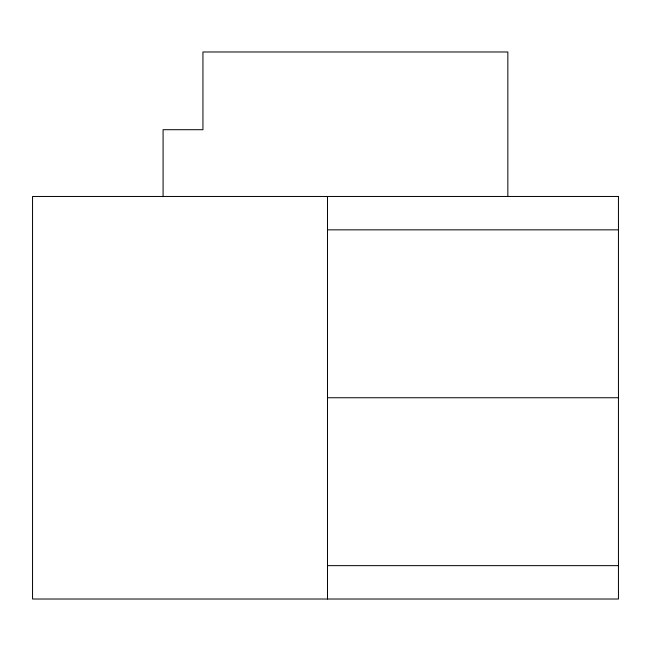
<?xml version="1.0" encoding="UTF-8"?>
<svg xmlns="http://www.w3.org/2000/svg" width="651" height="651" viewBox="0 0 651 651"><rect width="100%" height="100%" fill="white"/><g stroke="black" fill="none" stroke-linecap="round" stroke-linejoin="round"><path stroke-width="0.98" d="M327.494 229.844L618.45 229.844M327.494 397.745L618.45 397.745M327.494 565.638L618.45 565.638M507.845 196.464L507.845 51.982L202.941 51.982L202.941 129.704L163.084 129.704L163.084 196.464M327.494 196.464L327.494 599.018M618.45 196.464L32.55 196.464L32.55 599.018L618.45 599.018L618.45 196.464"/></g></svg>
